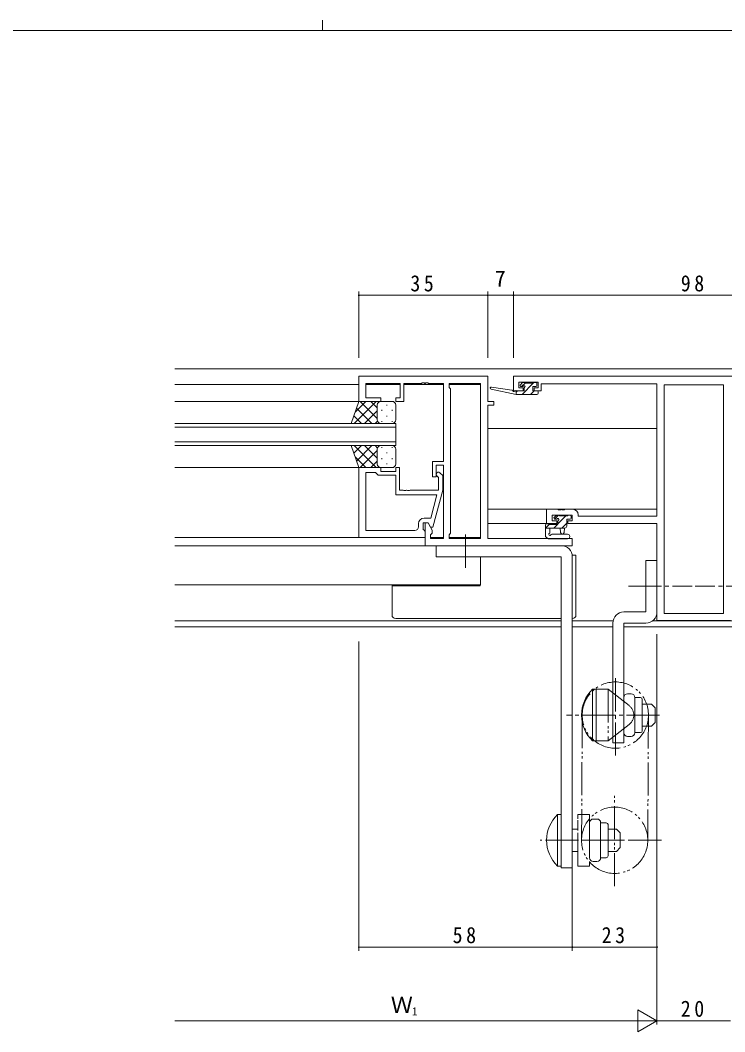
# Model space of a CAD drawing. Units: millimetres on the paper. Extents: x -420 to 373, y -297 to 267.
# Drawn here: x -114.8 to 76.7, y -7.5 to 267.2 of the extents above; entities that cross this region are included whole.
import ezdxf
from ezdxf.enums import TextEntityAlignment as Align

# ---------------------------------------------------------------- set-up
doc = ezdxf.new("R2010")
doc.units = ezdxf.units.MM
for name, pattern in [('CHAIN2', [12, 9, -1, 1, -1]), ('DASHED3', [4, 3, -1]), ('DOUBLE_CHAIN2', [12.8, 9, -1, 0.6, -0.6, 0.6, -1])]:
    doc.linetypes.add(name, pattern=pattern)
for name, color, linetype, lineweight in [('0-1_YKK_ZWAK', 7, 'Continuous', 9), ('0-3_YKK_11', 7, 'Continuous', 9), ('0-4_YKK_12', 2, 'Continuous', 9), ('0-5_YKK_13', 4, 'Continuous', 9), ('0-6_YKK_D', 6, 'Continuous', 9)]:
    doc.layers.add(name, color=color, linetype=linetype, lineweight=lineweight)
doc.styles.add('ＭＳ ゴシック', font='')
doc.styles.get('ＭＳ ゴシック').set_extended_font_data('MS Gothic')

msp = doc.modelspace()

# ---------------------------------------------------------------- linework, layer by layer
at = {"layer": '0-1_YKK_ZWAK'}
for p, q in [((-32.686, 267.225), (-32.686, 264.425)), ((352.3, 264.425), (-417.7, 264.425))]:
    msp.add_line(p, q, dxfattribs=at)
at = {"layer": '0-3_YKK_11'}
for p, q in [((-22.778, 170.517), (12.222, 170.517)), ((-22.778, 163.717), (-22.778, 170.517)), ((12.222, 170.517), (12.222, 163.717)), ((19.222, 166.618), (19.222, 170.518)), ((19.222, 170.518), (117.222, 170.518)), ((-20.848, 168.587), (-20.848, 164.717)), ((-11.578, 168.587), (-20.848, 168.587)), ((-11.578, 164.717), (-11.578, 168.587)), ((-10.578, 168.587), (-10.578, 163.717)), ((-5.736, 168.587), (-10.578, 168.587)), ((-5.553, 168.707), (-5.736, 168.587)), ((-5.003, 168.707), (-5.553, 168.707)), ((-4.82, 168.587), (-5.003, 168.707)), ((-4.736, 168.587), (-4.82, 168.587)), ((-4.553, 168.707), (-4.736, 168.587)), ((-4.003, 168.707), (-4.553, 168.707)), ((-3.82, 168.587), (-4.003, 168.707)), ((0.222, 168.587), (-3.82, 168.587)), ((0.222, 147.417), (0.222, 168.587)), ((1.722, 168.587), (10.292, 168.587)), ((1.722, 167.517), (1.722, 168.587)), ((10.292, 168.587), (10.292, 126.447)), ((10.292, 168.587), (10.292, 126.447)), ((20.722, 168.888), (20.722, 167.418)), ((25.922, 168.888), (20.722, 168.888)), ((25.922, 167.418), (25.922, 168.888)), ((26.722, 168.518), (26.722, 166.618)), ((58.222, 168.518), (26.722, 168.518)), ((58.222, 132.518), (58.222, 168.518)), ((60.152, 168.218), (60.152, 106.148)), ((76.292, 168.218), (60.152, 168.218)), ((60.152, 168.218), (60.152, 106.148)), ((76.292, 106.148), (76.292, 168.218)), ((2.152, 167.087), (1.722, 167.517)), ((2.152, 127.947), (2.152, 167.087)), ((21.822, 166.618), (19.222, 166.618)), ((20.722, 167.418), (21.822, 167.418)), ((21.822, 167.418), (21.822, 166.618)), ((24.822, 167.418), (25.922, 167.418)), ((24.822, 166.618), (24.822, 167.418)), ((26.722, 166.618), (24.822, 166.618)), ((-16.778, 163.717), (-22.778, 163.717)), ((-20.848, 164.717), (-16.778, 164.717)), ((-16.778, 164.717), (-16.778, 163.717)), ((-12.778, 164.717), (-11.578, 164.717)), ((-12.778, 163.717), (-12.778, 164.717)), ((-10.578, 163.717), (-12.778, 163.717)), ((12.222, 163.717), (13.922, 163.717)), ((12.222, 162.717), (12.222, 126.447)), ((13.922, 162.717), (12.222, 162.717)), ((13.922, 163.717), (13.922, 162.717)), ((-16.778, 145.717), (-22.778, 145.717)), ((-22.778, 145.717), (-22.778, 126.717)), ((-16.778, 144.717), (-16.778, 145.717)), ((-12.778, 145.717), (-12.778, 144.717)), ((-11.778, 145.717), (-12.778, 145.717)), ((-11.778, 139.617), (-11.778, 145.717)), ((-2.778, 147.417), (0.222, 147.417)), ((-2.778, 143.217), (-2.778, 147.417)), ((-1.778, 146.417), (-1.778, 143.217)), ((0.222, 146.417), (-1.778, 146.417)), ((0.222, 126.447), (0.222, 146.417)), ((-20.848, 128.647), (-20.848, 144.417)), ((-20.848, 144.417), (-18.278, 144.417)), ((-20.848, 128.647), (-20.848, 144.417)), ((-18.278, 144.417), (-18.078, 144.217)), ((-18.078, 144.217), (-17.578, 143.717)), ((-17.578, 143.717), (-12.778, 143.717)), ((-12.778, 144.717), (-16.778, 144.717)), ((-12.778, 143.717), (-12.778, 138.317)), ((-1.778, 143.217), (-2.778, 143.217)), ((-1.602, 143.493), (-1.178, 143.069)), ((-1.178, 143.069), (-1.178, 139.617)), ((0.022, 143.566), (-0.754, 144.342)), ((0.022, 139.621), (0.022, 143.566)), ((-12.778, 138.317), (-1.57, 138.317)), ((-10.736, 139.617), (-11.778, 139.617)), ((-10.553, 139.497), (-10.736, 139.617)), ((-10.003, 139.497), (-10.553, 139.497)), ((-9.82, 139.617), (-10.003, 139.497)), ((-9.736, 139.617), (-9.82, 139.617)), ((-9.553, 139.497), (-9.736, 139.617)), ((-9.003, 139.497), (-9.553, 139.497)), ((-8.82, 139.617), (-9.003, 139.497)), ((-1.178, 139.617), (-8.82, 139.617)), ((-1.57, 138.317), (-3.258, 132.017)), ((-2.685, 129.517), (0.022, 139.621)), ((-3.258, 132.017), (-5.078, 132.017)), ((28.222, 134.418), (31.264, 134.418)), ((28.222, 130.518), (28.222, 134.418)), ((29.722, 132.788), (29.722, 131.318)), ((35.192, 132.788), (29.722, 132.788)), ((31.264, 134.418), (31.447, 134.298)), ((31.447, 134.298), (31.997, 134.298)), ((31.997, 134.298), (32.18, 134.418)), ((32.18, 134.418), (32.264, 134.418)), ((32.264, 134.418), (32.447, 134.298)), ((32.447, 134.298), (32.997, 134.298)), ((32.997, 134.298), (33.18, 134.418)), ((33.18, 134.418), (35.322, 134.418)), ((35.192, 131.318), (35.192, 132.788)), ((36.822, 132.918), (36.822, 132.518)), ((36.822, 132.518), (58.222, 132.518)), ((-6.578, 130.517), (-6.578, 129.647)), ((-5.278, 130.717), (-3.978, 130.717)), ((-5.278, 128.917), (-5.278, 130.717)), ((-4.778, 130.717), (-3.978, 130.717)), ((-4.778, 124.517), (-4.778, 130.717)), ((-3.978, 130.717), (-3.285, 129.517)), ((-3.978, 130.717), (-2.848, 128.76)), ((-3.285, 129.517), (-2.685, 129.517)), ((31.022, 130.518), (28.222, 130.518)), ((29.722, 131.318), (31.022, 131.318)), ((31.022, 131.318), (31.022, 130.518)), ((34.022, 131.318), (35.192, 131.318)), ((34.022, 130.518), (34.022, 131.318)), ((58.222, 130.518), (34.022, 130.518)), ((58.222, 104.218), (58.222, 130.518)), ((-22.778, 126.717), (-4.778, 126.717)), ((-7.578, 128.647), (-20.848, 128.647)), ((-5.078, 128.717), (-5.278, 128.917)), ((-4.778, 128.417), (-5.078, 128.717)), ((-4.778, 126.717), (-4.778, 128.417)), ((-2.848, 127.947), (-3.278, 127.517)), ((-3.278, 127.517), (-3.278, 126.447)), ((-3.278, 126.447), (0.222, 126.447)), ((-2.848, 128.76), (-2.848, 127.947)), ((1.722, 127.517), (2.152, 127.947)), ((1.722, 126.447), (1.722, 127.517)), ((10.292, 126.447), (1.722, 126.447)), ((12.222, 126.447), (35.222, 126.447)), ((35.222, 126.447), (35.222, 124.517)), ((35.222, 124.517), (-4.778, 124.517)), ((60.152, 106.148), (76.292, 106.148)), ((78.222, 104.218), (58.222, 104.218))]:
    msp.add_line(p, q, dxfattribs=at)
for centre, radius, start, end in [((-1.178, 143.917), 0.6, 44.99998, 225), ((-5.078, 130.517), 1.5, 90, 179.99998), ((35.322, 132.918), 1.5, 0, 89.99998), ((-7.578, 129.647), 1, 270, 359.99998)]:
    msp.add_arc(centre, radius, start, end, dxfattribs=at)
at = {"layer": '0-4_YKK_12'}
for p, q in [((-72.778, 172.518), (209.222, 172.518)), ((-72.778, 168.317), (-22.778, 168.317)), ((-20.847, 168.317), (-11.58, 168.317)), ((-10.577, 168.317), (0.22, 168.317)), ((1.723, 168.317), (10.29, 168.317)), ((-22.278, 163.717), (-72.778, 163.717)), ((-12.777, 157.717), (-72.778, 157.717)), ((-72.778, 156.717), (-12.777, 156.717)), ((-12.777, 151.717), (-12.777, 157.717)), ((12.222, 156.318), (58.222, 156.318)), ((-12.777, 152.717), (-72.778, 152.717)), ((-72.778, 151.717), (-12.777, 151.717)), ((-72.778, 145.717), (-22.778, 145.717)), ((58.222, 134.418), (12.222, 134.418)), ((12.222, 130.518), (28.522, 130.518)), ((-72.778, 126.717), (-4.778, 126.717)), ((-3.277, 126.717), (0.22, 126.717)), ((1.723, 126.717), (10.29, 126.717)), ((-72.778, 124.517), (-4.34, 124.517)), ((10.292, 121.518), (10.292, 113.918)), ((-72.778, 113.918), (10.292, 113.918)), ((32.224, 104.148), (-72.778, 104.148)), ((32.224, 102.518), (-72.778, 102.518)), ((46.291, 104.148), (35.224, 104.148)), ((46.224, 102.518), (35.224, 102.518)), ((87.22, 102.518), (49.224, 102.518)), ((79.381, 104.148), (57.063, 104.148))]:
    msp.add_line(p, q, dxfattribs=at)
at = {"layer": '0-5_YKK_13'}
for p, q in [((18.81, 166.791), (13.268, 167.615)), ((21.61, 168.73), (21.11, 168.23)), ((21.322, 167.718), (21.661, 167.718)), ((22.524, 168.79), (21.452, 167.718)), ((24.597, 168.618), (21.597, 165.618)), ((22.422, 168.818), (21.822, 168.818)), ((24.622, 168.618), (22.622, 168.618)), ((24.522, 167.718), (25.322, 167.718)), ((24.522, 166.618), (24.522, 167.718)), ((24.795, 168.816), (24.624, 168.644)), ((25.322, 168.818), (24.822, 168.818)), ((25.622, 168.018), (25.622, 168.518)), ((19.924, 165.618), (13.163, 167.024)), ((19.924, 166.618), (19.837, 166.632)), ((19.924, 165.618), (19.924, 166.618)), ((22.122, 166.618), (19.924, 166.618)), ((20.352, 166.618), (19.924, 166.19)), ((25.622, 165.618), (19.924, 165.618)), ((22.122, 167.257), (22.122, 166.618)), ((24.842, 166.618), (23.842, 165.618)), ((25.622, 166.618), (24.522, 166.618)), ((25.922, 165.918), (25.922, 166.318)), ((-24.921, 157.717), (-22.778, 163.717)), ((-18.046, 163.717), (-24.046, 157.717)), ((-20.875, 163.717), (-23.835, 160.757)), ((-22.778, 163.717), (-16.778, 163.717)), ((-17.778, 159.097), (-22.398, 163.717)), ((-17.778, 161.926), (-19.57, 163.717)), ((-17.778, 162.717), (-17.778, 159.117)), ((-17.778, 162.317), (-17.778, 158.717)), ((-13.778, 163.717), (-16.778, 163.717)), ((-15.141, 162.797), (-15.141, 162.597)), ((-12.778, 158.717), (-12.778, 162.717)), ((-22.055, 157.717), (-24.167, 159.829)), ((-19.227, 157.717), (-23.422, 161.913)), ((-17.778, 161.157), (-21.218, 157.717)), ((-16.556, 161.382), (-16.556, 161.182)), ((-15.141, 159.767), (-15.141, 159.567)), ((-13.726, 161.382), (-13.726, 161.182)), ((-16.778, 157.717), (-24.921, 157.717)), ((-17.721, 158.385), (-18.389, 157.717)), ((-16.778, 157.717), (-13.778, 157.717)), ((-16.556, 158.352), (-16.556, 158.152)), ((-13.726, 158.352), (-13.726, 158.152)), ((-24.921, 151.717), (-16.778, 151.717)), ((-24.921, 151.717), (-22.778, 145.717)), ((-22.055, 151.717), (-24.167, 149.606)), ((-18.046, 145.717), (-24.046, 151.717)), ((-19.227, 151.717), (-23.422, 147.522)), ((-17.778, 148.278), (-21.218, 151.717)), ((-17.721, 151.049), (-18.389, 151.717)), ((-16.778, 151.717), (-13.778, 151.717)), ((-16.556, 151.082), (-16.556, 151.282)), ((-13.726, 151.082), (-13.726, 151.282)), ((-20.875, 145.717), (-23.835, 148.678)), ((-17.778, 150.338), (-22.398, 145.717)), ((-17.778, 147.117), (-17.778, 150.717)), ((-17.778, 146.717), (-17.778, 150.317)), ((-15.141, 149.667), (-15.141, 149.867)), ((-12.778, 150.717), (-12.778, 146.717)), ((-22.778, 145.717), (-16.778, 145.717)), ((-17.778, 147.509), (-19.57, 145.717)), ((-13.778, 145.717), (-16.778, 145.717)), ((-16.556, 148.052), (-16.556, 148.252)), ((-15.141, 146.637), (-15.141, 146.837)), ((-13.726, 148.052), (-13.726, 148.252)), ((30.81, 132.7), (30.31, 132.2)), ((31.423, 132.788), (30.367, 131.731)), ((31.622, 132.788), (31.022, 132.788)), ((33.468, 132.588), (31.322, 130.441)), ((33.922, 132.588), (31.822, 132.588)), ((34.622, 132.788), (34.122, 132.788)), ((34.922, 131.988), (34.922, 132.488)), ((27.922, 130.188), (27.922, 127.225)), ((27.922, 129.288), (33.222, 129.288)), ((29.005, 130.369), (27.923, 129.288)), ((28.822, 130.488), (28.222, 130.488)), ((31.322, 130.288), (29.022, 130.288)), ((29.122, 128.107), (29.122, 129.288)), ((31.168, 130.288), (30.168, 129.288)), ((30.522, 131.688), (30.861, 131.688)), ((31.322, 131.227), (31.322, 130.288)), ((31.922, 129.288), (32.024, 128.143)), ((33.722, 130.596), (32.413, 129.288)), ((33.122, 129.288), (33.02, 128.143)), ((33.722, 131.688), (34.622, 131.688)), ((33.722, 129.788), (33.722, 131.688)), ((28.537, 126.485), (28.106, 126.838)), ((28.727, 126.418), (33.906, 126.418)), ((29.658, 127.618), (33.906, 127.618)), ((-1.776, 124.518), (-1.776, 121.518)), ((-1.776, 124.518), (32.224, 124.518)), ((32.224, 121.518), (-1.776, 121.518)), ((32.224, 37.018), (32.224, 121.518)), ((35.222, 121.918), (35.197, 121.918)), ((36.222, 121.918), (35.222, 121.918)), ((35.224, 121.518), (35.224, 37.018)), ((36.222, 105.718), (36.222, 121.918)), ((55.224, 120.518), (58.224, 120.518)), ((55.224, 120.518), (55.224, 106.518)), ((58.224, 120.518), (58.224, 106.518)), ((-13.778, 113.618), (-13.778, 113.918)), ((10.222, 113.618), (-12.778, 113.618)), ((10.222, 113.918), (10.222, 113.618)), ((-12.778, 104.718), (32.224, 104.718)), ((49.224, 106.518), (55.224, 106.518)), ((46.224, 103.518), (46.224, 71.018)), ((49.224, 103.518), (55.224, 103.518)), ((49.224, 71.018), (49.224, 103.518)), ((40.724, 85.518), (41.724, 85.518)), ((40.724, 85.518), (40.724, 71.518)), ((44.924, 83.97), (44.924, 81.22)), ((49.224, 83.291), (49.224, 73.744)), ((51.224, 84.291), (50.224, 84.291)), ((52.224, 83.291), (52.224, 81.905)), ((52.224, 83.268), (53.724, 83.268)), ((54.224, 82.768), (54.224, 74.268)), ((52.224, 75.131), (52.224, 81.905)), ((54.224, 81.518), (56.724, 81.518)), ((56.724, 81.518), (57.724, 80.518)), ((57.724, 80.518), (57.724, 76.518)), ((46.224, 75.815), (46.224, 73.065)), ((52.224, 75.131), (52.224, 73.744)), ((51.224, 72.744), (50.224, 72.744)), ((52.224, 73.768), (53.724, 73.768)), ((46.224, 71.018), (49.224, 71.018)), ((31.224, 37.518), (31.224, 51.518)), ((36.724, 49.97), (36.724, 47.22)), ((41.924, 50.291), (40.924, 50.291)), ((39.924, 39.744), (39.924, 49.291)), ((42.924, 47.905), (42.924, 49.291)), ((42.924, 49.268), (44.424, 49.268)), ((42.924, 47.905), (42.924, 41.131)), ((44.924, 40.268), (44.924, 48.768)), ((48.224, 42.518), (48.224, 46.518)), ((44.924, 41.518), (47.224, 41.518)), ((47.224, 41.518), (48.224, 42.518)), ((41.924, 38.744), (40.924, 38.744)), ((42.924, 39.744), (42.924, 41.131)), ((42.924, 39.768), (44.424, 39.768)), ((31.224, 37.518), (32.224, 37.518)), ((35.224, 37.018), (32.224, 37.018))]:
    msp.add_line(p, q, dxfattribs=at)
at = {"layer": '0-5_YKK_13', "linetype": 'CHAIN2'}
for p, q in [((6.224, 127.518), (6.224, 118.518)), ((50.452, 113.518), (67.83, 113.518)), ((85.992, 113.518), (68.614, 113.518)), ((46.924, 67.518), (46.924, 89.518)), ((58.957, 78.518), (33.638, 78.518)), ((48.893, 44.518), (26.485, 44.518))]:
    msp.add_line(p, q, dxfattribs=at)
at = {"layer": '0-5_YKK_13', "linetype": 'DOUBLE_CHAIN2'}
for p, q in [((41.724, 85.518), (44.924, 85.518)), ((41.724, 85.518), (41.724, 71.518)), ((50.66, 81.091), (44.924, 85.518)), ((44.924, 85.518), (44.924, 71.518)), ((37.924, 78.571), (37.724, 44.571)), ((55.924, 78.465), (55.724, 44.465)), ((50.66, 75.945), (44.924, 71.518)), ((41.724, 71.518), (44.924, 71.518)), ((46.724, 32.018), (46.724, 57.018)), ((36.724, 37.518), (36.724, 51.518)), ((36.724, 51.518), (39.924, 51.518)), ((39.924, 51.518), (39.924, 37.518)), ((59.424, 44.518), (34.864, 44.518)), ((39.924, 37.518), (36.724, 37.518))]:
    msp.add_line(p, q, dxfattribs=at)
at = {"layer": '0-5_YKK_13', "linetype": 'DASHED3'}
for p, q in [((35.224, 47.518), (36.724, 47.518)), ((35.224, 41.518), (36.724, 41.518))]:
    msp.add_line(p, q, dxfattribs=at)
at = {"layer": '0-5_YKK_13'}
for points in [[(-12.778, 113.618), (-13.778, 113.618), (-13.778, 105.718)], [(10.125, 113.618), (10.104, 113.693), (10.083, 113.918)], [(40.724, 71.518), (41.724, 71.518), (41.724, 85.518)], [(54.224, 75.518), (56.724, 75.518), (57.724, 76.518)], [(31.224, 51.518), (32.224, 51.518), (32.224, 37.518)], [(44.924, 47.518), (47.224, 47.518), (48.224, 46.518)]]:
    msp.add_lwpolyline(points, dxfattribs=at)
at = {"layer": '0-5_YKK_13', "linetype": 'DOUBLE_CHAIN2'}
for centre in [(46.924, 78.518), (46.724, 44.518)]:
    msp.add_circle(centre, 9, dxfattribs=at)
at = {"layer": '0-5_YKK_13'}
for centre, radius, start, end in [((13.224, 167.318), 0.3, 81.55064, 258.25018), ((21.322, 168.018), 0.3, 134.99998, 270), ((21.822, 168.518), 0.3, 90, 134.99998), ((21.661, 168.018), 0.3, 270, 326.94426), ((22.122, 167.718), 0.25, 303.05573, 146.94426), ((22.422, 168.618), 0.2, 0, 90), ((24.822, 168.618), 0.2, 90, 180), ((25.322, 168.518), 0.3, 0, 90), ((25.322, 168.018), 0.3, 270, 0), ((18.766, 166.495), 0.3, 21.55064, 81.55064), ((19.324, 166.715), 0.3, 201.55064, 320.80246), ((19.789, 166.336), 0.3, 80.80246, 140.80246), ((22.422, 167.257), 0.3, 123.05573, 180), ((25.622, 166.318), 0.3, 0, 90), ((25.622, 165.918), 0.3, 270, 0), ((-16.778, 162.717), 1, 89.99998, 179.99998), ((-16.778, 162.717), 1, 89.99998, 179.99998), ((-13.778, 162.717), 1, 359.99998, 89.99998), ((-16.778, 158.717), 1, 179.99998, 269.99998), ((-16.778, 158.717), 1, 179.99998, 269.99998), ((-13.778, 158.717), 1, 269.99998, 359.99998), ((-16.778, 150.717), 1, 89.99998, 179.99998), ((-16.778, 150.717), 1, 89.99998, 179.99998), ((-13.778, 150.717), 1, 359.99998, 89.99998), ((-16.778, 146.717), 1, 179.99998, 269.99998), ((-16.778, 146.717), 1, 179.99998, 269.99998), ((-13.778, 146.717), 1, 269.99998, 359.99998), ((30.522, 131.988), 0.3, 134.99998, 270), ((31.022, 132.488), 0.3, 90, 134.99998), ((31.322, 131.688), 0.25, 303.05573, 146.94426), ((31.622, 132.588), 0.2, 0, 90), ((34.122, 132.588), 0.2, 90, 180), ((34.622, 132.488), 0.3, 0, 90), ((34.622, 131.988), 0.3, 270, 0), ((28.222, 130.188), 0.3, 90, 180), ((28.822, 130.288), 0.2, 0, 90), ((30.861, 131.988), 0.3, 270, 326.94426), ((31.622, 131.227), 0.3, 123.05573, 180), ((33.222, 129.788), 0.5, 270, 0), ((28.422, 127.225), 0.5, 180, 230.76546), ((28.727, 126.718), 0.3, 230.76546, 269.99998), ((29.122, 127.588), 0.3, 120, 333.2563), ((28.822, 128.107), 0.3, 300, 0), ((29.658, 127.318), 0.3, 89.99998, 153.2563), ((32.522, 128.188), 0.5, 185.09206, 354.90793), ((33.906, 127.018), 0.6, 269.99998, 89.99998), ((32.224, 121.518), 3, 0, 90), ((-12.778, 105.718), 1, 180, 270), ((35.222, 105.718), 1, 270, 0), ((49.224, 103.518), 3, 90, 180), ((55.224, 106.518), 3, 270, 0), ((47.391, 78.518), 9.667, 133.60283, 226.39716), ((50.224, 83.291), 1, 90, 180), ((51.224, 83.291), 1, 0, 90), ((53.724, 82.768), 0.5, 0, 90), ((53.724, 74.268), 0.5, 270, 0), ((50.224, 73.744), 1, 180, 270), ((51.224, 73.744), 1, 270, 0), ((37.891, 44.518), 9.667, 133.60283, 226.39716), ((40.924, 49.291), 1, 90, 180), ((41.924, 49.291), 1, 0, 90), ((44.424, 48.768), 0.5, 0, 90), ((40.924, 39.744), 1, 180, 270), ((41.924, 39.744), 1, 270, 0), ((44.424, 40.268), 0.5, 270, 0)]:
    msp.add_arc(centre, radius, start, end, dxfattribs=at)
at = {"layer": '0-5_YKK_13', "linetype": 'DOUBLE_CHAIN2'}
msp.add_arc((48.674, 78.518), 3.25, 307.66316, 52.33682, dxfattribs=at)
at = {"layer": '0-6_YKK_D'}
for p, q in [((-22.778, 175.518), (-22.778, 193.518)), ((12.222, 192.518), (-22.778, 192.518)), ((12.222, 175.518), (12.222, 193.518)), ((12.222, 175.518), (12.222, 193.518)), ((19.222, 192.518), (12.222, 192.518)), ((19.222, 175.518), (19.222, 193.518)), ((19.222, 175.518), (19.222, 193.518)), ((19.222, 192.518), (117.222, 192.518)), ((58.222, 100.518), (58.222, -5.482)), ((-22.778, 98.518), (-22.778, 14.518)), ((35.222, 98.518), (35.222, 14.518)), ((35.222, 98.518), (35.222, 14.518)), ((58.222, 98.518), (58.222, 14.518)), ((58.222, 98.518), (58.222, -5.482)), ((35.222, 15.518), (-22.778, 15.518)), ((35.222, 15.518), (58.222, 15.518)), ((53.026, -1.482), (53.026, -7.482)), ((58.222, -4.482), (53.026, -1.482)), ((52.222, -4.482), (-72.778, -4.482)), ((58.222, -4.482), (47.83, -4.482)), ((58.222, -4.482), (53.026, -7.482)), ((58.222, -4.482), (78.222, -4.482))]:
    msp.add_line(p, q, dxfattribs=at)
for centre, start, end in [((-22.778, 192.518), 0, 180), ((-22.778, 192.518), 180, 0), ((12.222, 192.518), 0, 180), ((12.222, 192.518), 0, 180), ((12.222, 192.518), 180, 0), ((12.222, 192.518), 180, 0), ((19.222, 192.518), 0, 180), ((19.222, 192.518), 0, 180), ((19.222, 192.518), 180, 0), ((19.222, 192.518), 180, 0), ((-22.778, 15.518), 0, 180), ((-22.778, 15.518), 180, 0), ((35.222, 15.518), 0, 180), ((35.222, 15.518), 0, 180), ((35.222, 15.518), 180, 0), ((35.222, 15.518), 180, 0), ((58.222, 15.518), 0, 180), ((58.222, 15.518), 180, 0)]:
    msp.add_arc(centre, 0.106, start, end, dxfattribs=at)

# ---------------------------------------------------------------- texts
at = {"layer": '0-6_YKK_D', "color": 3, "style": 'ＭＳ ゴシック'}
for s, p in [('7', (14.122, 193.518)), ('Ｗ', (-14.118, -3.682))]:
    msp.add_text(s, height=4.399, dxfattribs=at).set_placement(p, align=Align.BOTTOM_LEFT)
at = {"layer": '0-6_YKK_D', "color": 7, "style": 'ＭＳ ゴシック'}
msp.add_text('1', height=2.199, dxfattribs=at).set_placement((-8.358, -3.682), align=Align.BOTTOM_LEFT)
at = {"layer": '0-6_YKK_D', "color": 3, "char_height": 4.399, "attachment_point": 7, "style": 'ＭＳ ゴシック'}
for s, insert in [('\\T1.36;\\W0.9;35', (-8.798, 193.518)), ('\\T1.36;\\W0.9;98', (64.702, 193.518)), ('\\T1.36;\\W0.9;58', (2.702, 16.518)), ('\\T1.36;\\W0.9;23', (43.202, 16.518)), ('\\T1.36;\\W0.9;20', (64.702, -3.482))]:
    msp.add_mtext(s, dxfattribs=dict(at, insert=insert))

doc.saveas('drawing.dxf')
